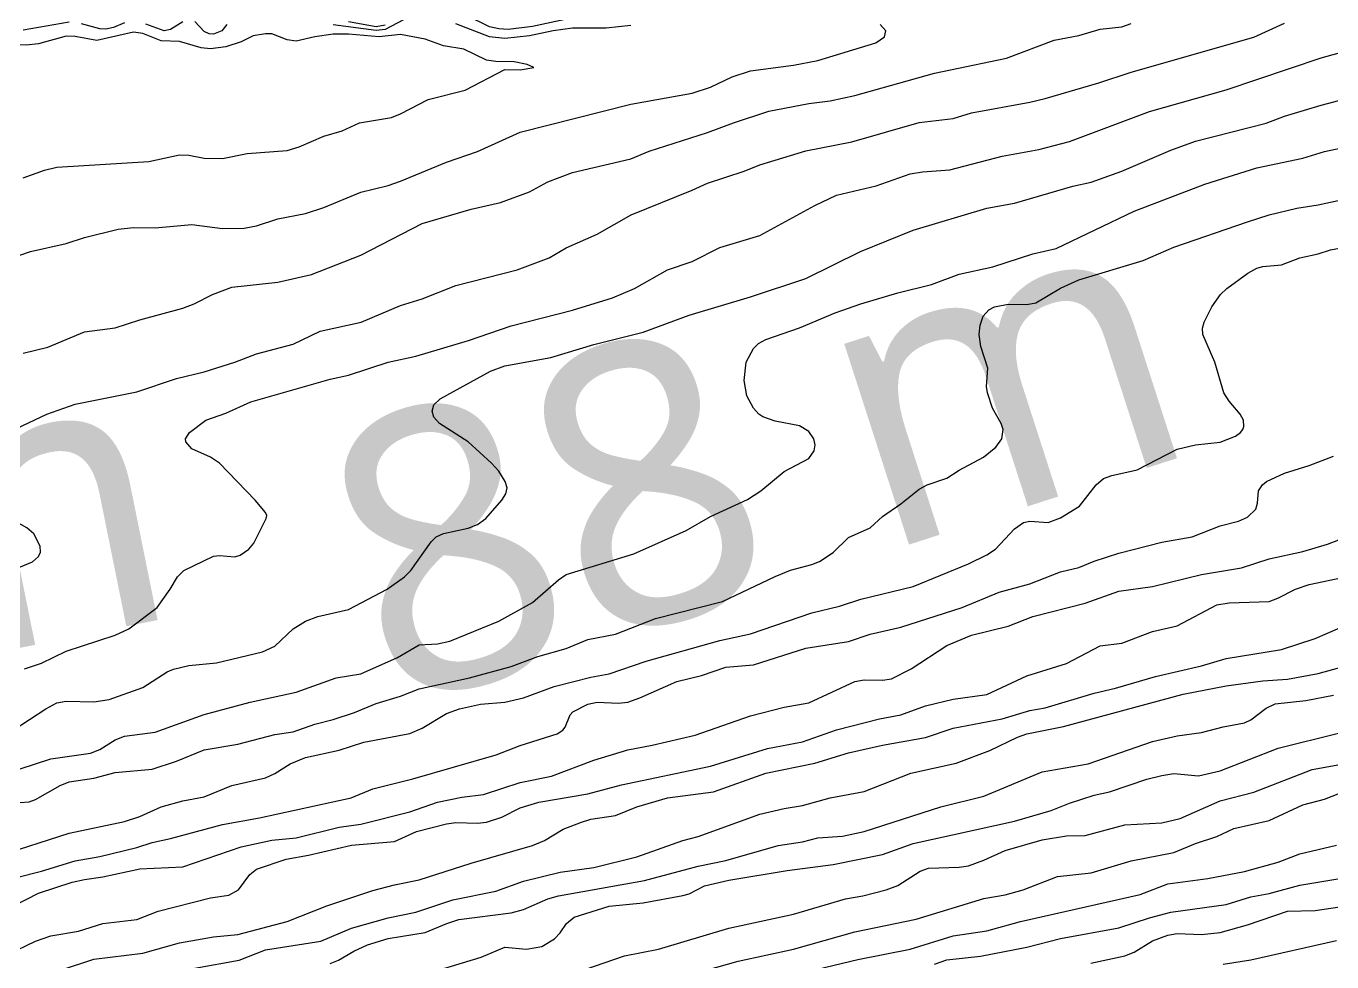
# Model space of a CAD drawing. Extents: x 474277 to 475042, y 254928 to 255625.
# Drawn here: x 474453.52 to 474486.14, y 255554.46 to 255577.85 of the extents above; entities that cross this region are included whole.
import ezdxf

# ---------------------------------------------------------------- set-up
doc = ezdxf.new("R2010")
doc.units = 0
doc.header["$MEASUREMENT"] = 0
doc.layers.add('BaseMapV2_DTM_export_MonNov09090547073261 — entities', color=1, linetype='CONTINUOUS')
doc.styles.get("Standard").update_dxf_attribs({"font": 'romans.shx'})

msp = doc.modelspace()

# ---------------------------------------------------------------- linework, layer by layer
at = {"layer": 'BaseMapV2_DTM_export_MonNov09090547073261 — entities', "color": 15, "linetype": 'Continuous', "true_color": 0xb7484b}
for points in [[(474462.953, 255578.007, 86.25), (474462.493, 255577.769, 86.25), (474462.263, 255577.741, 86.25), (474461.19, 255577.883, 86.25)], [(474467.106, 255578.043, 86.5), (474466.174, 255577.843, 86.5), (474465.56, 255577.769, 86.5), (474465.33, 255577.781, 86.5), (474465.1, 255577.832, 86.5), (474464.51, 255578.12, 86.5)], [(474453.446, 255574.057, 86), (474453.982, 255574.254, 86), (474454.289, 255574.322, 86), (474456.589, 255574.465, 86), (474457.356, 255574.635, 86), (474457.586, 255574.628, 86), (474457.969, 255574.55, 86), (474458.43, 255574.539, 86), (474459.043, 255574.67, 86), (474460.04, 255574.742, 86), (474460.346, 255574.835, 86), (474460.96, 255575.1, 86), (474461.42, 255575.232, 86), (474461.846, 255575.436, 86), (474462.647, 255575.567, 86), (474462.877, 255575.658, 86), (474463.567, 255576.015, 86), (474464.487, 255576.247, 86), (474465.484, 255576.769, 86), (474465.867, 255576.755, 86), (474466.207, 255576.816, 86), (474466.042, 255576.893, 86), (474465.714, 255576.957, 86), (474465.254, 255576.963, 86), (474465.024, 255576.995, 86), (474464.46, 255577.276, 86), (474463.95, 255577.354, 86), (474463.49, 255577.523, 86), (474462.877, 255577.64, 86), (474462.34, 255577.586, 86), (474461.573, 255577.649, 86), (474461.19, 255577.648, 86), (474460.73, 255577.583, 86), (474460.27, 255577.478, 86), (474460.04, 255577.509, 86), (474459.656, 255577.653, 86), (474459.503, 255577.656, 86), (474459.196, 255577.603, 86), (474458.89, 255577.456, 86), (474458.506, 255577.33, 86), (474458.123, 255577.285, 86), (474457.893, 255577.311, 86), (474457.356, 255577.466, 86), (474456.896, 255577.482, 86), (474456.436, 255577.667, 86), (474456.206, 255577.699, 86), (474455.286, 255577.493, 86), (474454.749, 255577.59, 86), (474454.519, 255577.595, 86), (474453.829, 255577.409, 86), (474453.522, 255577.377, 86), (474451.682, 255577.467, 86)], [(474452.602, 255571.864, 86.25), (474453.633, 255572.216, 86.25), (474454.519, 255572.418, 86.25), (474454.979, 255572.57, 86.25), (474455.823, 255572.779, 86.25), (474456.206, 255572.817, 86.25), (474456.743, 255572.81, 86.25), (474457.663, 255572.893, 86.25), (474458.43, 255572.79, 86.25), (474458.966, 255572.799, 86.25), (474459.273, 255572.859, 86.25), (474459.81, 255573.033, 86.25), (474460.5, 255573.169, 86.25), (474460.96, 255573.315, 86.25), (474461.88, 255573.699, 86.25), (474462.57, 255573.87, 86.25), (474462.877, 255573.976, 86.25), (474464.027, 255574.447, 86.25), (474464.794, 255574.716, 86.25), (474465.867, 255575.201, 86.25), (474468.627, 255575.901, 86.25), (474470.161, 255576.177, 86.25), (474470.621, 255576.323, 86.25), (474471.158, 255576.582, 86.25), (474471.618, 255576.735, 86.25), (474472.691, 255576.876, 86.25), (474473.305, 255576.99, 86.25), (474474.752, 255577.429, 86.25), (474474.963, 255577.583, 86.25), (474475.001, 255577.736, 86.25), (474474.861, 255577.89, 86.25)], [(474453.139, 255567.726, 86.75), (474454.041, 255568.152, 86.75), (474454.749, 255568.403, 86.75), (474456.283, 255568.708, 86.75), (474457.279, 255569.044, 86.75), (474457.969, 255569.209, 86.75), (474458.736, 255569.45, 86.75), (474459.273, 255569.663, 86.75), (474460.193, 255569.901, 86.75), (474460.864, 255570.222, 86.75), (474461.891, 255570.452, 86.75), (474462.877, 255570.866, 86.75), (474463.413, 255571.038, 86.75), (474464.257, 255571.367, 86.75), (474465.79, 255571.756, 86.75), (474466.592, 255572.062, 86.75), (474467.017, 255572.312, 86.75), (474467.784, 255572.654, 86.75), (474468.634, 255573.136, 86.75), (474470.161, 255573.747, 86.75), (474470.544, 255573.928, 86.75), (474471.464, 255574.226, 86.75), (474471.848, 255574.384, 86.75), (474472.998, 255574.729, 86.75), (474474.148, 255574.957, 86.75), (474475.835, 255575.438, 86.75), (474476.678, 255575.541, 86.75), (474477.139, 255575.681, 86.75), (474478.595, 255575.948, 86.75), (474478.979, 255576.044, 86.75), (474480.322, 255576.433, 86.75), (474481.126, 255576.701, 86.75), (474484.193, 255577.573, 86.75), (474484.959, 255577.92, 86.75)], [(474454.596, 255577.945, 86.25), (474453.446, 255577.748, 86.25)], [(474453.446, 255569.673, 86.5), (474454.059, 255569.829, 86.5), (474454.979, 255570.206, 86.5), (474455.746, 255570.307, 86.5), (474456.359, 255570.513, 86.5), (474457.433, 255570.8, 86.5), (474457.723, 255570.912, 86.5), (474458.177, 255571.142, 86.5), (474458.66, 255571.326, 86.5), (474459.81, 255571.454, 86.5), (474460.653, 255571.641, 86.5), (474461.88, 255572.123, 86.5), (474463.413, 255572.921, 86.5), (474464.64, 255573.272, 86.5), (474465.373, 255573.442, 86.5), (474466.097, 255573.706, 86.5), (474466.557, 255573.96, 86.5), (474467.171, 255574.193, 86.5), (474468.627, 255574.535, 86.5), (474469.088, 255574.722, 86.5), (474470.544, 255575.188, 86.5), (474471.192, 255575.436, 86.5), (474472.078, 255575.722, 86.5), (474473.075, 255575.918, 86.5), (474473.611, 255575.983, 86.5), (474474.225, 255576.115, 86.5), (474476.218, 255576.678, 86.5), (474478.017, 255577.046, 86.5), (474479.209, 255577.502, 86.5), (474479.822, 255577.612, 86.5), (474480.359, 255577.771, 86.5), (474480.896, 255577.834, 86.5), (474481.126, 255577.915, 86.5)], [(474455.976, 255577.935, 86.25), (474455.701, 255577.813, 86.25), (474455.516, 255577.774, 86.25), (474455.362, 255577.779, 86.25), (474454.902, 255577.908, 86.25)], [(474457.433, 255577.959, 86.25), (474457.126, 255577.764, 86.25), (474456.973, 255577.735, 86.25), (474456.513, 255577.901, 86.25)], [(474458.535, 255577.89, 86.25), (474458.413, 255577.736, 86.25), (474458.199, 255577.649, 86.25), (474458.091, 255577.66, 86.25), (474457.969, 255577.714, 86.25), (474457.739, 255577.964, 86.25)], [(474462.493, 255577.871, 86.5), (474462.263, 255577.829, 86.5), (474461.573, 255577.957, 86.5)], [(474468.627, 255577.862, 86.25), (474468.014, 255577.798, 86.25), (474467.171, 255577.796, 86.25), (474466.686, 255577.736, 86.25), (474466.097, 255577.607, 86.25), (474465.484, 255577.544, 86.25), (474465.1, 255577.584, 86.25), (474464.257, 255577.906, 86.25)], [(474453.481, 255561.788, 87), (474453.906, 255561.928, 87), (474454.519, 255562.225, 87), (474455.746, 255562.632, 87), (474456.087, 255562.784, 87), (474456.795, 255563.321, 87), (474457.123, 255563.781, 87), (474457.301, 255564.088, 87), (474457.461, 255564.241, 87), (474458.199, 255564.601, 87), (474458.353, 255564.62, 87), (474458.736, 255564.589, 87), (474458.871, 255564.625, 87), (474459.085, 255564.778, 87), (474459.208, 255564.931, 87), (474459.521, 255565.545, 87), (474459.538, 255565.621, 87), (474459.5, 255565.698, 87), (474459.245, 255566.005, 87), (474458.353, 255566.924, 87), (474458.123, 255567.078, 87), (474457.663, 255567.289, 87), (474457.507, 255567.462, 87), (474457.502, 255567.538, 87), (474457.605, 255567.692, 87), (474458.01, 255567.998, 87), (474458.506, 255568.176, 87), (474459.131, 255568.458, 87), (474461.113, 255569.026, 87), (474461.573, 255569.13, 87), (474462.57, 255569.448, 87), (474463.26, 255569.602, 87), (474464.575, 255569.992, 87), (474465.637, 255570.363, 87), (474467.171, 255570.749, 87), (474468.167, 255571.056, 87), (474468.72, 255571.295, 87), (474469.548, 255571.757, 87), (474470.161, 255571.967, 87), (474470.851, 255572.314, 87), (474471.848, 255572.619, 87), (474473.228, 255573.368, 87), (474473.765, 255573.622, 87), (474474.762, 255573.855, 87), (474475.605, 255574.159, 87), (474475.912, 255574.211, 87), (474476.602, 255574.26, 87), (474477.905, 255574.603, 87), (474478.825, 255574.767, 87), (474479.592, 255574.968, 87), (474481.586, 255575.715, 87), (474483.503, 255576.254, 87), (474485.88, 255577.061, 87), (474487.106, 255577.398, 87)], [(474453.197, 255560.254, 87.25), (474454.013, 255560.791, 87.25), (474454.289, 255560.936, 87.25), (474454.519, 255560.977, 87.25), (474455.209, 255560.966, 87.25), (474455.592, 255561.017, 87.25), (474456.436, 255561.319, 87.25), (474457.044, 255561.711, 87.25), (474457.203, 255561.777, 87.25), (474457.586, 255561.869, 87.25), (474458.276, 255561.936, 87.25), (474459.426, 255562.21, 87.25), (474459.733, 255562.353, 87.25), (474460.193, 255562.788, 87.25), (474460.5, 255562.978, 87.25), (474460.806, 255563.091, 87.25), (474461.573, 255563.267, 87.25), (474462.539, 255563.781, 87.25), (474462.972, 255564.088, 87.25), (474463.135, 255564.241, 87.25), (474463.643, 255564.961, 87.25), (474463.766, 255565.085, 87.25), (474463.95, 255565.166, 87.25), (474464.564, 255565.301, 87.25), (474464.801, 255565.391, 87.25), (474465.004, 255565.545, 87.25), (474465.404, 255566.005, 87.25), (474465.504, 255566.158, 87.25), (474465.536, 255566.311, 87.25), (474465.491, 255566.465, 87.25), (474465.33, 255566.725, 87.25), (474465.15, 255566.925, 87.25), (474464.564, 255567.458, 87.25), (474463.848, 255567.922, 87.25), (474463.707, 255568.075, 87.25), (474463.662, 255568.228, 87.25), (474463.711, 255568.382, 87.25), (474463.862, 255568.535, 87.25), (474465.126, 255569.225, 87.25), (474465.484, 255569.36, 87.25), (474466.634, 255569.571, 87.25), (474467.707, 255569.897, 87.25), (474468.934, 255570.199, 87.25), (474470.084, 255570.627, 87.25), (474471.618, 255571.087, 87.25), (474472.998, 255571.54, 87.25), (474474.366, 255572.216, 87.25), (474475.682, 255572.752, 87.25), (474477.522, 255573.302, 87.25), (474478.212, 255573.429, 87.25), (474479.669, 255573.849, 87.25), (474480.129, 255573.947, 87.25), (474480.896, 255574.224, 87.25), (474482.122, 255574.749, 87.25), (474482.736, 255574.977, 87.25), (474484.499, 255575.425, 87.25), (474484.959, 255575.603, 87.25), (474485.88, 255575.872, 87.25), (474488.717, 255576.624, 87.25)], [(474453.369, 255559.285, 87.5), (474454.136, 255559.538, 87.5), (474455.132, 255559.677, 87.5), (474455.362, 255559.775, 87.5), (474455.746, 255560.012, 87.5), (474455.976, 255560.104, 87.5), (474456.743, 255560.207, 87.5), (474457.969, 255560.647, 87.5), (474459.12, 255560.953, 87.5), (474460.27, 255561.203, 87.5), (474461.267, 255561.56, 87.5), (474461.88, 255561.664, 87.5), (474462.8, 255562.074, 87.5), (474463.337, 255562.386, 87.5), (474463.797, 255562.415, 87.5), (474464.104, 255562.478, 87.5), (474465.33, 255562.979, 87.5), (474466.174, 255563.441, 87.5), (474466.821, 255564.011, 87.5), (474467.017, 255564.141, 87.5), (474468.704, 255564.66, 87.5), (474470.008, 255565.243, 87.5), (474470.621, 255565.597, 87.5), (474471.541, 255566.016, 87.5), (474471.873, 255566.235, 87.5), (474472.461, 255566.723, 87.5), (474473.075, 255567.046, 87.5), (474473.208, 255567.232, 87.5), (474473.237, 255567.385, 87.5), (474473.199, 255567.538, 87.5), (474473.075, 255567.718, 87.5), (474472.845, 255567.857, 87.5), (474472.231, 255567.977, 87.5), (474471.925, 255568.084, 87.5), (474471.824, 255568.152, 87.5), (474471.695, 255568.3, 87.5), (474471.53, 255568.612, 87.5), (474471.457, 255568.995, 87.5), (474471.508, 255569.455, 87.5), (474471.695, 255569.795, 87.5), (474471.822, 255569.915, 87.5), (474472.001, 255570.017, 87.5), (474472.845, 255570.308, 87.5), (474473.731, 255570.682, 87.5), (474474.379, 255570.912, 87.5), (474475.298, 255571.188, 87.5), (474476.142, 255571.39, 87.5), (474476.832, 255571.652, 87.5), (474477.675, 255571.838, 87.5), (474478.672, 255572.155, 87.5), (474479.254, 255572.292, 87.5), (474481.202, 255573.225, 87.5), (474482.971, 255573.902, 87.5), (474484.269, 255574.309, 87.5), (474485.42, 255574.546, 87.5), (474485.956, 255574.714, 87.5), (474487.532, 255575.053, 87.5)], [(474453.369, 255558.445, 87.75), (474453.599, 255558.464, 87.75), (474453.752, 255558.524, 87.75), (474454.369, 255558.874, 87.75), (474454.596, 255558.966, 87.75), (474455.209, 255559.053, 87.75), (474455.746, 255559.2, 87.75), (474456.666, 255559.279, 87.75), (474457.279, 255559.477, 87.75), (474457.969, 255559.759, 87.75), (474458.813, 255559.902, 87.75), (474459.733, 255560.144, 87.75), (474460.193, 255560.215, 87.75), (474460.73, 255560.407, 87.75), (474461.19, 255560.517, 87.75), (474461.727, 255560.692, 87.75), (474462.263, 255560.92, 87.75), (474462.877, 255561.105, 87.75), (474463.337, 255561.284, 87.75), (474464.602, 255561.558, 87.75), (474465.637, 255561.849, 87.75), (474466.306, 255562.094, 87.75), (474467.017, 255562.293, 87.75), (474467.554, 255562.517, 87.75), (474468.244, 255562.651, 87.75), (474469.241, 255563.044, 87.75), (474470.92, 255563.474, 87.75), (474472.231, 255564.095, 87.75), (474472.615, 255564.249, 87.75), (474473.151, 255564.391, 87.75), (474473.345, 255564.471, 87.75), (474473.688, 255564.695, 87.75), (474474.071, 255565.068, 87.75), (474474.606, 255565.315, 87.75), (474474.915, 255565.597, 87.75), (474475.375, 255565.909, 87.75), (474475.835, 255566.279, 87.75), (474476.035, 255566.388, 87.75), (474476.525, 255566.549, 87.75), (474476.832, 255566.749, 87.75), (474477.443, 255567.078, 87.75), (474477.752, 255567.325, 87.75), (474477.896, 255567.538, 87.75), (474477.93, 255567.768, 87.75), (474477.88, 255567.922, 87.75), (474477.666, 255568.305, 87.75), (474477.537, 255568.688, 87.75), (474477.516, 255568.842, 87.75), (474477.545, 255569.302, 87.75), (474477.375, 255569.839, 87.75), (474477.334, 255570.145, 87.75), (474477.354, 255570.375, 87.75), (474477.433, 255570.605, 87.75), (474477.57, 255570.759, 87.75), (474477.713, 255570.835, 87.75), (474478.059, 255570.899, 87.75), (474478.519, 255570.895, 87.75), (474478.749, 255570.938, 87.75), (474479.362, 255571.302, 87.75), (474479.822, 255571.507, 87.75), (474481.432, 255571.99, 87.75), (474482.199, 255572.323, 87.75), (474484.039, 255572.96, 87.75), (474484.576, 255573.132, 87.75), (474485.266, 255573.296, 87.75), (474485.803, 255573.386, 87.75), (474487.413, 255573.736, 87.75)], [(474452.83, 255557.11, 88), (474454.596, 255557.679, 88), (474455.976, 255557.975, 88), (474456.359, 255558.098, 88), (474456.896, 255558.34, 88), (474457.433, 255558.492, 88), (474457.969, 255558.587, 88), (474458.66, 255558.869, 88), (474459.503, 255559.066, 88), (474459.733, 255559.173, 88), (474460.116, 255559.412, 88), (474460.5, 255559.569, 88), (474461.343, 255559.754, 88), (474461.957, 255559.951, 88), (474463.107, 255560.172, 88), (474463.413, 255560.306, 88), (474464.027, 255560.669, 88), (474464.347, 255560.791, 88), (474464.87, 255560.908, 88), (474465.484, 255560.957, 88), (474465.944, 255561.065, 88), (474466.711, 255561.342, 88), (474467.631, 255561.575, 88), (474468.091, 255561.658, 88), (474469.011, 255561.981, 88), (474470.851, 255562.498, 88), (474471.618, 255562.665, 88), (474473.151, 255563.187, 88), (474473.841, 255563.35, 88), (474474.378, 255563.528, 88), (474475.682, 255563.848, 88), (474477.062, 255564.409, 88), (474477.522, 255564.64, 88), (474477.736, 255564.778, 88), (474478.212, 255565.282, 88), (474478.442, 255565.447, 88), (474478.595, 255565.479, 88), (474479.055, 255565.446, 88), (474479.362, 255565.562, 88), (474479.838, 255565.851, 88), (474480.254, 255566.388, 88), (474480.436, 255566.543, 88), (474480.647, 255566.618, 88), (474481.279, 255566.76, 88), (474482.276, 255567.273, 88), (474482.736, 255567.382, 88), (474483.349, 255567.455, 88), (474483.733, 255567.603, 88), (474483.861, 255567.692, 88), (474483.917, 255567.768, 88), (474483.943, 255567.845, 88), (474483.933, 255567.998, 88), (474483.853, 255568.152, 88), (474483.579, 255568.474, 88), (474483.445, 255568.688, 88), (474483.223, 255569.455, 88), (474482.923, 255570.145, 88), (474482.909, 255570.299, 88), (474482.952, 255570.452, 88), (474483.147, 255570.835, 88), (474483.359, 255571.142, 88), (474483.518, 255571.295, 88), (474484.044, 255571.679, 88), (474484.269, 255571.797, 88), (474484.423, 255571.839, 88), (474484.883, 255571.886, 88), (474485.344, 255572.062, 88), (474485.803, 255572.159, 88), (474486.11, 255572.262, 88), (474487.26, 255572.472, 88)], [(474452.677, 255556.42, 88.25), (474453.906, 255556.734, 88.25), (474454.749, 255556.989, 88.25), (474455.362, 255557.096, 88.25), (474456.283, 255557.322, 88.25), (474456.666, 255557.449, 88.25), (474457.126, 255557.545, 88.25), (474458.43, 255557.895, 88.25), (474459.35, 255558.063, 88.25), (474461.639, 255558.567, 88.25), (474462.187, 255558.791, 88.25), (474463.183, 255559.039, 88.25), (474465.268, 255559.641, 88.25), (474465.867, 255559.869, 88.25), (474466.787, 255560.166, 88.25), (474466.929, 255560.254, 88.25), (474466.992, 255560.331, 88.25), (474467.111, 255560.637, 88.25), (474467.176, 255560.714, 88.25), (474467.554, 255560.9, 88.25), (474467.784, 255560.952, 88.25), (474468.321, 255560.926, 88.25), (474468.551, 255560.956, 88.25), (474468.857, 255561.061, 88.25), (474469.778, 255561.469, 88.25), (474470.391, 255561.62, 88.25), (474471.004, 255561.83, 88.25), (474471.695, 255561.883, 88.25), (474472.998, 255562.307, 88.25), (474474.071, 255562.471, 88.25), (474474.608, 255562.65, 88.25), (474475.375, 255562.826, 88.25), (474476.907, 255563.321, 88.25), (474477.829, 255563.707, 88.25), (474478.595, 255563.912, 88.25), (474479.362, 255564.208, 88.25), (474479.822, 255564.323, 88.25), (474480.206, 255564.481, 88.25), (474480.819, 255564.674, 88.25), (474481.892, 255564.952, 88.25), (474482.656, 255565.085, 88.25), (474483.349, 255565.361, 88.25), (474483.809, 255565.474, 88.25), (474484.039, 255565.574, 88.25), (474484.24, 255565.775, 88.25), (474484.287, 255565.928, 88.25), (474484.31, 255566.235, 88.25), (474484.41, 255566.388, 88.25), (474484.511, 255566.465, 88.25), (474484.959, 255566.675, 88.25), (474485.573, 255566.868, 88.25), (474486.186, 255567.1, 88.25)], [(474452.909, 255555.709, 88.5), (474453.829, 255556.178, 88.5), (474454.672, 255556.453, 88.5), (474454.979, 255556.525, 88.5), (474455.439, 255556.585, 88.5), (474456.359, 255556.788, 88.5), (474457.433, 255556.839, 88.5), (474458.893, 255557.34, 88.5), (474459.656, 255557.501, 88.5), (474460.27, 255557.562, 88.5), (474461.343, 255557.826, 88.5), (474461.88, 255557.904, 88.5), (474463.107, 255558.213, 88.5), (474463.797, 255558.453, 88.5), (474464.41, 255558.583, 88.5), (474464.947, 255558.646, 88.5), (474465.867, 255558.95, 88.5), (474466.648, 255559.104, 88.5), (474467.707, 255559.502, 88.5), (474468.551, 255559.765, 88.5), (474469.164, 255559.877, 88.5), (474470.238, 255560.131, 88.5), (474471.618, 255560.61, 88.5), (474472.461, 255560.825, 88.5), (474473.075, 255560.94, 88.5), (474474.225, 255561.471, 88.5), (474474.455, 255561.512, 88.5), (474474.915, 255561.503, 88.5), (474475.145, 255561.541, 88.5), (474475.633, 255561.788, 88.5), (474476.525, 255562.368, 88.5), (474477.139, 255562.627, 88.5), (474478.059, 255562.85, 88.5), (474478.672, 255563.092, 88.5), (474479.976, 255563.43, 88.5), (474480.819, 255563.73, 88.5), (474481.662, 255563.843, 88.5), (474482.889, 255564.146, 88.5), (474483.886, 255564.315, 88.5), (474484.576, 255564.534, 88.5), (474485.42, 255564.719, 88.5), (474486.033, 255564.899, 88.5), (474487.516, 255565.468, 88.5)], [(474453.139, 255564.239, 86.75), (474453.676, 255564.462, 86.75), (474453.829, 255564.593, 86.75), (474453.879, 255564.701, 86.75), (474453.868, 255564.855, 86.75), (474453.709, 255565.161, 86.75), (474453.539, 255565.315, 86.75), (474453.139, 255565.536, 86.75)], [(474453.062, 255554.646, 88.75), (474453.752, 255554.979, 88.75), (474454.136, 255555.112, 88.75), (474454.826, 255555.231, 88.75), (474455.439, 255555.426, 88.75), (474456.283, 255555.522, 88.75), (474456.819, 255555.732, 88.75), (474458.123, 255556.061, 88.75), (474458.583, 255556.133, 88.75), (474458.823, 255556.267, 88.75), (474459.112, 255556.65, 88.75), (474459.273, 255556.78, 88.75), (474460.02, 255557.034, 88.75), (474460.576, 255557.131, 88.75), (474461.65, 255557.379, 88.75), (474462.723, 255557.468, 88.75), (474463.272, 255557.724, 88.75), (474464.027, 255557.917, 88.75), (474464.257, 255557.948, 88.75), (474464.794, 255557.928, 88.75), (474465.024, 255557.953, 88.75), (474465.407, 255558.083, 88.75), (474465.867, 255558.317, 88.75), (474466.327, 255558.452, 88.75), (474467.554, 255558.66, 88.75), (474468.397, 255558.886, 88.75), (474470.621, 255559.352, 88.75), (474472.047, 255559.794, 88.75), (474472.921, 255559.962, 88.75), (474473.765, 255560.265, 88.75), (474474.838, 255560.535, 88.75), (474475.375, 255560.64, 88.75), (474475.988, 255560.86, 88.75), (474476.678, 255561.026, 88.75), (474477.522, 255561.146, 88.75), (474478.519, 255561.613, 88.75), (474479.515, 255561.919, 88.75), (474480.359, 255562.36, 88.75), (474480.896, 255562.429, 88.75), (474481.662, 255562.721, 88.75), (474482.276, 255562.865, 88.75), (474483.273, 255563.388, 88.75), (474483.579, 255563.434, 88.75), (474484.576, 255563.472, 88.75), (474484.794, 255563.551, 88.75), (474485.236, 255563.781, 88.75), (474485.573, 255563.896, 88.75), (474486.57, 255564.104, 88.75)], [(474452.755, 255553.727, 89), (474455.209, 255554.535, 89), (474456.436, 255554.677, 89), (474457.356, 255554.936, 89), (474458.199, 255555.086, 89), (474458.813, 255555.144, 89), (474460.04, 255555.471, 89), (474461.037, 255555.86, 89), (474462.187, 255556.246, 89), (474462.723, 255556.389, 89), (474463.337, 255556.51, 89), (474464.64, 255556.93, 89), (474466.174, 255557.369, 89), (474466.476, 255557.494, 89), (474466.941, 255557.782, 89), (474467.397, 255557.954, 89), (474467.631, 255558.032, 89), (474468.244, 255558.125, 89), (474468.779, 255558.337, 89), (474469.548, 255558.56, 89), (474470.698, 255558.712, 89), (474472.001, 255559.181, 89), (474473.228, 255559.431, 89), (474474.071, 255559.688, 89), (474474.915, 255559.876, 89), (474475.988, 255560.069, 89), (474476.678, 255560.305, 89), (474477.905, 255560.537, 89), (474478.595, 255560.743, 89), (474478.979, 255560.816, 89), (474480.206, 255561.183, 89), (474480.742, 255561.302, 89), (474481.739, 255561.595, 89), (474482.889, 255561.864, 89), (474483.503, 255562.046, 89), (474484.883, 255562.272, 89), (474485.726, 255562.548, 89), (474486.34, 255562.811, 89)], [(474457.739, 255554.309, 89.25), (474458.843, 255554.503, 89.25), (474459.503, 255554.768, 89.25), (474460.883, 255554.984, 89.25), (474461.65, 255555.309, 89.25), (474462.57, 255555.567, 89.25), (474463.26, 255555.703, 89.25), (474464.18, 255556.012, 89.25), (474465.254, 255556.227, 89.25), (474465.944, 255556.479, 89.25), (474466.864, 255556.709, 89.25), (474467.707, 255556.822, 89.25), (474468.781, 255557.086, 89.25), (474469.931, 255557.493, 89.25), (474470.314, 255557.595, 89.25), (474471.848, 255558.151, 89.25), (474472.461, 255558.296, 89.25), (474472.921, 255558.369, 89.25), (474473.611, 255558.567, 89.25), (474474.455, 255558.72, 89.25), (474475.622, 255559.181, 89.25), (474476.755, 255559.429, 89.25), (474477.599, 255559.745, 89.25), (474478.289, 255560.082, 89.25), (474478.519, 255560.16, 89.25), (474479.439, 255560.348, 89.25), (474482.429, 255561.157, 89.25), (474483.503, 255561.361, 89.25), (474484.423, 255561.484, 89.25), (474485.036, 255561.528, 89.25), (474485.803, 255561.671, 89.25), (474489.483, 255562.683, 89.25)], [(474461.113, 255554.421, 89.5), (474461.324, 255554.503, 89.5), (474461.707, 255554.733, 89.5), (474462.048, 255554.887, 89.5), (474462.57, 255555.044, 89.5), (474463.49, 255555.197, 89.5), (474464.028, 255555.423, 89.5), (474464.334, 255555.519, 89.5), (474465.637, 255555.687, 89.5), (474465.944, 255555.771, 89.5), (474466.557, 255556.036, 89.5), (474466.823, 255556.114, 89.5), (474468.968, 255556.497, 89.5), (474470.314, 255556.859, 89.5), (474471.004, 255556.994, 89.5), (474472.308, 255557.368, 89.5), (474472.921, 255557.464, 89.5), (474473.305, 255557.563, 89.5), (474473.918, 255557.609, 89.5), (474474.455, 255557.722, 89.5), (474476.372, 255558.342, 89.5), (474477.445, 255558.608, 89.5), (474478.902, 255559.214, 89.5), (474480.052, 255559.416, 89.5), (474481.662, 255559.971, 89.5), (474482.276, 255560.111, 89.5), (474482.889, 255560.196, 89.5), (474483.426, 255560.339, 89.5), (474483.963, 255560.438, 89.5), (474484.116, 255560.512, 89.5), (474484.499, 255560.807, 89.5), (474484.729, 255560.909, 89.5), (474485.496, 255560.993, 89.5), (474486.186, 255561.128, 89.5)], [(474463.874, 255554.272, 89.75), (474464.888, 255554.58, 89.75), (474465.484, 255554.827, 89.75), (474466.02, 255554.782, 89.75), (474466.404, 255554.847, 89.75), (474466.723, 255555.04, 89.75), (474466.864, 255555.189, 89.75), (474467.023, 255555.423, 89.75), (474467.209, 255555.577, 89.75), (474468.091, 255555.853, 89.75), (474468.934, 255555.94, 89.75), (474469.931, 255556.119, 89.75), (474470.084, 255556.165, 89.75), (474470.468, 255556.361, 89.75), (474471.081, 255556.509, 89.75), (474472.538, 255556.746, 89.75), (474473.688, 255556.893, 89.75), (474474.915, 255557.147, 89.75), (474475.682, 255557.418, 89.75), (474478.212, 255557.982, 89.75), (474479.132, 255558.243, 89.75), (474479.592, 255558.431, 89.75), (474480.206, 255558.627, 89.75), (474480.589, 255558.712, 89.75), (474481.522, 255559.027, 89.75), (474481.892, 255559.123, 89.75), (474482.199, 255559.171, 89.75), (474482.813, 255559.117, 89.75), (474483.349, 255559.234, 89.75), (474484.806, 255559.804, 89.75), (474486.34, 255560.189, 89.75)], [(474467.482, 255554.273, 90), (474468.474, 255554.611, 90), (474469.318, 255554.781, 90), (474471.081, 255555.308, 90), (474472.691, 255555.659, 90), (474473.995, 255556.04, 90), (474474.423, 255556.114, 90), (474475.011, 255556.267, 90), (474475.298, 255556.37, 90), (474475.861, 255556.727, 90), (474476.064, 255556.804, 90), (474476.832, 255556.828, 90), (474477.062, 255556.866, 90), (474477.445, 255557.002, 90), (474477.982, 255557.246, 90), (474478.902, 255557.512, 90), (474479.515, 255557.617, 90), (474479.976, 255557.624, 90), (474480.972, 255557.892, 90), (474481.892, 255557.939, 90), (474482.352, 255558.048, 90), (474483.349, 255558.487, 90), (474484.193, 255558.703, 90), (474485.65, 255559.269, 90), (474486.8, 255559.476, 90)], [(474470.037, 255554.12, 90.25), (474471.311, 255554.483, 90.25), (474472.691, 255554.782, 90.25), (474474.225, 255555.21, 90.25), (474475.758, 255555.53, 90.25), (474477.445, 255556.043, 90.25), (474477.982, 255556.137, 90.25), (474478.434, 255556.267, 90.25), (474479.285, 255556.597, 90.25), (474480.129, 255556.688, 90.25), (474481.126, 255556.986, 90.25), (474482.199, 255557.2, 90.25), (474482.736, 255557.423, 90.25), (474483.273, 255557.594, 90.25), (474483.695, 255557.8, 90.25), (474484.576, 255557.998, 90.25), (474485.42, 255558.391, 90.25), (474485.956, 255558.532, 90.25), (474486.34, 255558.68, 90.25)], [(474472.461, 255554.077, 90.5), (474474.301, 255554.521, 90.5), (474475.605, 255554.78, 90.5), (474476.678, 255555.11, 90.5), (474477.522, 255555.242, 90.5), (474478.365, 255555.469, 90.5), (474481.356, 255556.151, 90.5), (474482.046, 255556.411, 90.5), (474483.043, 255556.551, 90.5), (474483.963, 255556.721, 90.5), (474484.806, 255556.955, 90.5), (474485.343, 255557.164, 90.5), (474486.263, 255557.379, 90.5)], [(474476.218, 255554.404, 90.75), (474476.525, 255554.517, 90.75), (474477.369, 255554.609, 90.75), (474478.519, 255554.829, 90.75), (474479.362, 255555.05, 90.75), (474480.819, 255555.31, 90.75), (474481.586, 255555.562, 90.75), (474482.122, 255555.702, 90.75), (474483.503, 255555.897, 90.75), (474484.116, 255556.09, 90.75), (474484.576, 255556.171, 90.75), (474485.343, 255556.383, 90.75), (474486.493, 255556.569, 90.75)], [(474480.123, 255554.427, 91), (474480.972, 255554.617, 91), (474481.202, 255554.708, 91), (474481.662, 255554.992, 91), (474482.046, 255555.133, 91), (474482.276, 255555.172, 91), (474482.889, 255555.147, 91), (474483.349, 255555.196, 91), (474484.039, 255555.39, 91), (474485.036, 255555.731, 91), (474485.726, 255555.746, 91), (474486.34, 255555.843, 91)], [(474483.426, 255554.407, 91.25), (474484.116, 255554.511, 91.25), (474486.263, 255555, 91.25)]]:
    msp.add_polyline3d(points, dxfattribs=at)

# ---------------------------------------------------------------- texts
at = {"layer": 'BaseMapV2_DTM_export_MonNov09090547073261 — entities', "color": 250, "true_color": 0x323232, "char_height": 0.2, "width": 17.61571, "attachment_point": 7}
for s, insert, rotation in [('\\fOpen Sans|i0|b0;\\H7.02279;88\\~m', (474462.646, 255560.618), 17.8727), ('\\fOpen Sans|i0|b0;\\H7.02279;87\\~m', (474436.579, 255558.816), 11.433)]:
    msp.add_mtext(s, dxfattribs=dict(at, insert=insert, rotation=rotation))

doc.saveas('drawing.dxf')
